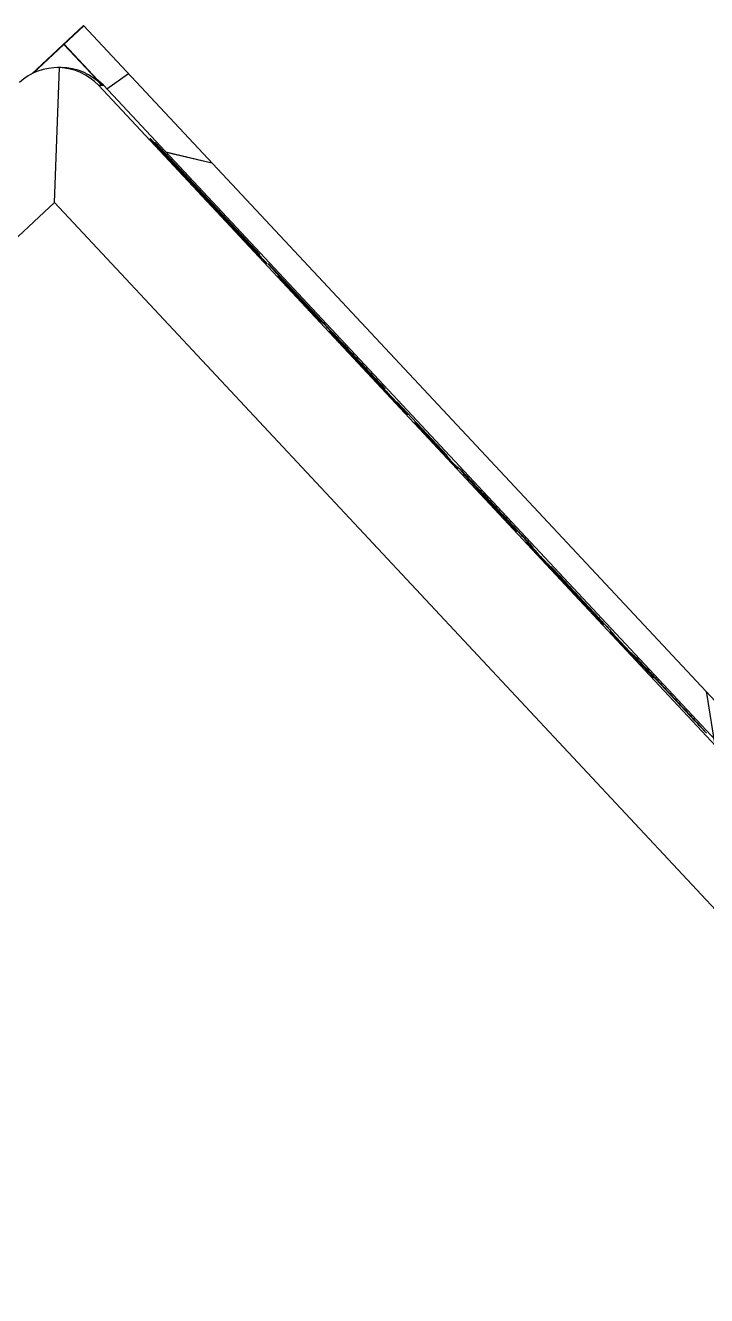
# Model space of a CAD drawing. Header units: millimetres. Extents: x -551930 to 36223, y -1733730 to 8014.
# Drawn here: x -551810.616 to -551809.245, y -1733487.899 to -1733485.343 of the extents above; entities that cross this region are included whole.
import ezdxf

# ---------------------------------------------------------------- set-up
doc = ezdxf.new("R2010")
doc.units = ezdxf.units.MM
doc.layers.get('0').update_dxf_attribs({"lineweight": 35})

msp = doc.modelspace()

# ---------------------------------------------------------------- linework, layer by layer
at = {"color": 7, "linetype": 'Continuous', "lineweight": 25}
for p, q in [((-551810.4987, -1733485.3426), (-551810.6035, -1733485.4404)), ((-551810.4981, -1733485.3433), (-551810.6004, -1733485.4388)), ((-551810.4987, -1733485.3426), (-551807.4276, -1733488.6317)), ((-551810.4616, -1733485.4632), (-551810.5384, -1733485.381)), ((-551810.538, -1733485.3805), (-551810.4608, -1733485.4632)), ((-551810.5572, -1733485.699), (-551810.5474, -1733485.4275)), ((-551810.5439, -1733485.4275), (-551810.5512, -1733485.4275)), ((-551810.4521, -1733485.47), (-551810.4086, -1733485.4392)), ((-551810.4584, -1733485.4632), (-551810.4732, -1733485.4499)), ((-551807.5514, -1733488.5879), (-551810.4689, -1733485.4632)), ((-551810.4689, -1733485.4632), (-551810.4616, -1733485.4632)), ((-551810.4608, -1733485.4632), (-551810.4584, -1733485.4632)), ((-551810.4584, -1733485.4632), (-551807.5408, -1733488.5879)), ((-551810.3657, -1733485.57), (-551810.3578, -1733485.5784)), ((-551810.3657, -1733485.57), (-551810.3657, -1733485.57)), ((-551810.261, -1733485.682), (-551810.3657, -1733485.57)), ((-551810.3657, -1733485.57), (-551810.3657, -1733485.57)), ((-551810.3648, -1733485.57), (-551810.2602, -1733485.682)), ((-551810.3648, -1733485.57), (-551810.3648, -1733485.57)), ((-551810.357, -1733485.5784), (-551810.3648, -1733485.57)), ((-551810.3648, -1733485.57), (-551810.3648, -1733485.57)), ((-551810.3551, -1733485.5786), (-551810.3549, -1733485.5786)), ((-551810.3488, -1733485.5853), (-551810.3551, -1733485.5786)), ((-551810.3549, -1733485.5786), (-551810.355, -1733485.5787)), ((-551810.3549, -1733485.5786), (-551810.1444, -1733485.804)), ((-551810.3331, -1733485.5973), (-551810.2406, -1733485.619)), ((-551810.3329, -1733485.5975), (-551810.2404, -1733485.6193)), ((-551810.3343, -1733485.6036), (-551810.3343, -1733485.6036)), ((-551810.3326, -1733485.6052), (-551810.3321, -1733485.6052)), ((-551810.3321, -1733485.6052), (-551810.3325, -1733485.6056)), ((-551810.3118, -1733485.6257), (-551810.3117, -1733485.6257)), ((-551810.1893, -1733485.7568), (-551810.3118, -1733485.6257)), ((-551810.3117, -1733485.6257), (-551810.3041, -1733485.6339)), ((-551810.3117, -1733485.6257), (-551810.3117, -1733485.6257)), ((-551810.278, -1733485.6609), (-551810.2951, -1733485.6427)), ((-551810.2878, -1733485.6513), (-551810.2878, -1733485.6513)), ((-551810.2807, -1733485.6589), (-551810.2807, -1733485.6589)), ((-551810.2787, -1733485.6609), (-551810.278, -1733485.6609)), ((-551810.278, -1733485.6609), (-551810.2785, -1733485.6613)), ((-551810.2764, -1733485.6654), (-551810.2765, -1733485.6655)), ((-551810.2757, -1733485.6654), (-551810.2764, -1733485.6654)), ((-551810.2704, -1733485.672), (-551810.2704, -1733485.672)), ((-551811.8728, -1733486.9274), (-551810.5572, -1733485.699)), ((-551810.5572, -1733485.699), (-551807.7932, -1733488.6592)), ((-551810.2218, -1733485.7212), (-551810.2225, -1733485.7212)), ((-551810.2225, -1733485.7212), (-551810.2225, -1733485.7212)), ((-551810.2044, -1733485.7398), (-551810.2218, -1733485.7212)), ((-551810.1971, -1733485.7484), (-551810.1893, -1733485.7568)), ((-551810.1893, -1733485.7568), (-551810.1893, -1733485.7568)), ((-551810.1447, -1733485.804), (-551810.151, -1733485.7972)), ((-551810.1444, -1733485.804), (-551810.1447, -1733485.804)), ((-551810.1279, -1733485.8226), (-551810.12, -1733485.831)), ((-551810.1279, -1733485.8226), (-551810.1279, -1733485.8226)), ((-551810.0233, -1733485.9347), (-551810.1279, -1733485.8226)), ((-551810.1279, -1733485.8226), (-551810.1279, -1733485.8226)), ((-551810.1271, -1733485.8226), (-551810.127, -1733485.8226)), ((-551810.1192, -1733485.831), (-551810.1271, -1733485.8226)), ((-551810.127, -1733485.8226), (-551810.0224, -1733485.9347)), ((-551810.127, -1733485.8226), (-551810.127, -1733485.8226)), ((-551810.1078, -1733485.8462), (-551810.1078, -1733485.8462)), ((-551810.0204, -1733485.9398), (-551810.1078, -1733485.8462)), ((-551810.1078, -1733485.8462), (-551810.1078, -1733485.8462)), ((-551810.1072, -1733485.8462), (-551810.1072, -1733485.8462)), ((-551810.1072, -1733485.8462), (-551810.0395, -1733485.9187)), ((-551810.0965, -1733485.8562), (-551810.0965, -1733485.8562)), ((-551810.0948, -1733485.8578), (-551810.0943, -1733485.8578)), ((-551810.0943, -1733485.8578), (-551810.0947, -1733485.8582)), ((-551810.0884, -1733485.8669), (-551810.088, -1733485.8669)), ((-551810.088, -1733485.8669), (-551810.0883, -1733485.8671)), ((-551810.0399, -1733485.9187), (-551810.04, -1733485.9188)), ((-551810.0395, -1733485.9187), (-551810.0399, -1733485.9187)), ((-551810.0386, -1733485.9181), (-551810.0387, -1733485.9182)), ((-551810.0379, -1733485.9181), (-551810.0386, -1733485.9181)), ((-551810.0326, -1733485.9246), (-551810.0326, -1733485.9247)), ((-551810.0203, -1733485.9398), (-551810.0204, -1733485.9398)), ((-551809.9453, -1733486.0201), (-551809.9155, -1733486.0521)), ((-551809.9006, -1733486.0675), (-551809.8461, -1733486.1258)), ((-551809.8461, -1733486.1258), (-551809.8771, -1733486.0927)), ((-551809.8684, -1733486.1002), (-551809.8683, -1733486.1002)), ((-551809.7676, -1733486.2082), (-551809.8684, -1733486.1002)), ((-551809.8683, -1733486.1002), (-551809.8684, -1733486.1003)), ((-551809.8683, -1733486.1002), (-551809.7675, -1733486.2082)), ((-551809.8461, -1733486.1258), (-551809.8461, -1733486.1258)), ((-551809.8325, -1733486.141), (-551809.8325, -1733486.141)), ((-551809.7451, -1733486.2346), (-551809.8325, -1733486.141)), ((-551809.8325, -1733486.141), (-551809.8325, -1733486.141)), ((-551809.8319, -1733486.141), (-551809.8319, -1733486.141)), ((-551809.8319, -1733486.141), (-551809.7642, -1733486.2135)), ((-551809.813, -1733486.1617), (-551809.8127, -1733486.1617)), ((-551809.8127, -1733486.1617), (-551809.8129, -1733486.1619)), ((-551809.7675, -1733486.2082), (-551809.7676, -1733486.2082)), ((-551809.7646, -1733486.2135), (-551809.7647, -1733486.2136)), ((-551809.7642, -1733486.2135), (-551809.7646, -1733486.2135)), ((-551809.745, -1733486.2346), (-551809.7451, -1733486.2346)), ((-551809.7344, -1733486.2455), (-551809.7344, -1733486.2455)), ((-551809.7133, -1733486.268), (-551809.7344, -1733486.2455)), ((-551809.7344, -1733486.2455), (-551809.7344, -1733486.2455)), ((-551809.7137, -1733486.268), (-551809.7133, -1733486.268)), ((-551809.6704, -1733486.3137), (-551809.6647, -1733486.3199)), ((-551809.6649, -1733486.3199), (-551809.6653, -1733486.3199)), ((-551809.6267, -1733486.3609), (-551809.6649, -1733486.3199)), ((-551809.6649, -1733486.3199), (-551809.6266, -1733486.3609)), ((-551809.6647, -1733486.3199), (-551809.6649, -1733486.3199)), ((-551809.6649, -1733486.3199), (-551809.6649, -1733486.3199)), ((-551809.6321, -1733486.3555), (-551809.6269, -1733486.3611)), ((-551809.6266, -1733486.3609), (-551809.6267, -1733486.3609)), ((-551809.5586, -1733486.4316), (-551809.4721, -1733486.524)), ((-551809.5555, -1733486.4348), (-551809.5586, -1733486.4316)), ((-551809.5561, -1733486.435), (-551809.556, -1733486.435)), ((-551809.4327, -1733486.5672), (-551809.5561, -1733486.435)), ((-551809.556, -1733486.435), (-551809.5499, -1733486.4416)), ((-551809.556, -1733486.435), (-551809.556, -1733486.4351)), ((-551809.5222, -1733486.4731), (-551809.522, -1733486.4731)), ((-551809.522, -1733486.4731), (-551809.5219, -1733486.4731)), ((-551809.5174, -1733486.4762), (-551809.517, -1733486.4762)), ((-551809.517, -1733486.4762), (-551809.5173, -1733486.4765)), ((-551809.4738, -1733486.5248), (-551809.474, -1733486.5248)), ((-551809.4721, -1733486.524), (-551809.4726, -1733486.5244)), ((-551809.4721, -1733486.524), (-551809.4664, -1733486.5301)), ((-551809.4671, -1733486.5301), (-551809.4672, -1733486.5302)), ((-551809.4664, -1733486.5301), (-551809.4671, -1733486.5301)), ((-551809.4574, -1733486.5426), (-551809.4523, -1733486.5481)), ((-551809.4391, -1733486.5623), (-551809.4391, -1733486.5623)), ((-551809.3517, -1733486.6559), (-551809.4391, -1733486.5623)), ((-551809.4391, -1733486.5623), (-551809.4391, -1733486.5623)), ((-551809.4383, -1733486.5623), (-551809.4383, -1733486.5623)), ((-551809.4383, -1733486.5623), (-551809.3705, -1733486.6348)), ((-551809.438, -1733486.5615), (-551809.4326, -1733486.5672)), ((-551809.4326, -1733486.5672), (-551809.4327, -1733486.5672)), ((-551809.4197, -1733486.583), (-551809.4191, -1733486.583)), ((-551809.4191, -1733486.583), (-551809.4195, -1733486.5833)), ((-551809.3969, -1733486.6055), (-551809.3969, -1733486.6055)), ((-551809.2589, -1733486.7532), (-551809.3969, -1733486.6055)), ((-551809.3857, -1733486.6168), (-551809.392, -1733486.61)), ((-551809.3713, -1733486.6348), (-551809.3714, -1733486.6349)), ((-551809.3705, -1733486.6348), (-551809.3713, -1733486.6348)), ((-551809.3517, -1733486.6559), (-551809.3517, -1733486.6559)), ((-551809.3454, -1733486.6604), (-551809.3455, -1733486.6605)), ((-551809.3454, -1733486.6604), (-551809.2949, -1733486.7145)), ((-551809.2455, -1733486.7674), (-551809.2589, -1733486.7532)), ((-551809.2518, -1733486.7606), (-551809.2519, -1733486.7607)), ((-551809.2518, -1733486.7606), (-551809.2455, -1733486.7674))]:
    msp.add_line(p, q, dxfattribs=at)
at = {"color": 8, "linetype": 'Continuous', "lineweight": 25}
for p, q in [((-551810.3578, -1733485.5784), (-551810.3578, -1733485.5784)), ((-551810.3326, -1733485.6052), (-551810.3327, -1733485.6053)), ((-551810.3041, -1733485.6339), (-551810.3041, -1733485.6339)), ((-551810.2787, -1733485.6609), (-551810.2788, -1733485.661)), ((-551810.1971, -1733485.7484), (-551810.1971, -1733485.7484)), ((-551810.12, -1733485.831), (-551810.12, -1733485.831)), ((-551810.0948, -1733485.8578), (-551810.0949, -1733485.8579)), ((-551810.0919, -1733485.8632), (-551810.0919, -1733485.8632)), ((-551810.0884, -1733485.8669), (-551810.0884, -1733485.8669)), ((-551809.8166, -1733486.158), (-551809.8166, -1733486.158)), ((-551809.813, -1733486.1617), (-551809.8131, -1733486.1618)), ((-551809.5499, -1733486.4416), (-551809.5499, -1733486.4416)), ((-551809.5174, -1733486.4762), (-551809.5175, -1733486.4763)), ((-551809.438, -1733486.5615), (-551809.438, -1733486.5615)), ((-551809.4232, -1733486.5793), (-551809.4232, -1733486.5793)), ((-551809.4197, -1733486.583), (-551809.4198, -1733486.583)), ((-551809.2949, -1733486.7145), (-551809.295, -1733486.7146))]:
    msp.add_line(p, q, dxfattribs=at)
at = {"color": 7, "linetype": 'Continuous', "lineweight": 25, "flags": 128}
msp.add_lwpolyline([(-551809.2464, -1733486.6838), (-551809.245, -1733486.6909), (-551809.2303, -1733486.7837)], dxfattribs=at)
at = {"color": 7, "linetype": 'Continuous', "lineweight": 25}
msp.add_arc((-551810.5439, -1733485.54), 0.1125, 43.0369, 90, dxfattribs=at)
for major_axis, ratio, start_param, end_param in [((0.0448, 0.1032), 0.99746, 0.374641, 1.160039), ((0.1049, 0.0414), 0.997469, 0.374702, 1.160101)]:
    msp.add_ellipse((-551810.5514, -1733485.54), major_axis=major_axis, ratio=ratio, start_param=start_param, end_param=end_param, dxfattribs=at)
for points, knots in [([(-551810.3578, -1733485.5784), (-551810.3545, -1733485.5819), (-551810.3487, -1733485.5882), (-551810.3415, -1733485.5958), (-551810.3369, -1733485.6007), (-551810.3351, -1733485.6026), (-551810.3343, -1733485.6036)], [0, 0, 0, 0, 0.354809, 0.623284, 0.811153, 1, 1, 1, 1]), ([(-551810.3321, -1733485.6052), (-551810.3321, -1733485.6051), (-551810.3322, -1733485.605), (-551810.333, -1733485.6041), (-551810.3354, -1733485.6016), (-551810.3385, -1733485.5982), (-551810.3431, -1733485.5932), (-551810.3496, -1733485.5863), (-551810.3544, -1733485.5812), (-551810.357, -1733485.5784)], [0, 0, 0, 0, 0.305841, 0.442423, 0.517049, 0.598335, 0.71087, 0.842499, 1, 1, 1, 1]), ([(-551810.3295, -1733485.6058), (-551810.3347, -1733485.6003), (-551810.3444, -1733485.59), (-551810.3474, -1733485.5868), (-551810.3488, -1733485.5853)], [0, 0, 0, 0, 0.527336, 1, 1, 1, 1]), ([(-551810.3343, -1733485.6036), (-551810.334, -1733485.6039), (-551810.3332, -1733485.6046), (-551810.3328, -1733485.6051), (-551810.3327, -1733485.6051), (-551810.3326, -1733485.6052)], [0, 0, 0, 0, 0.148718, 0.398624, 1, 1, 1, 1]), ([(-551810.2951, -1733485.6427), (-551810.3028, -1733485.6344), (-551810.3153, -1733485.621), (-551810.3256, -1733485.61), (-551810.3295, -1733485.6058)], [0, 0, 0, 0, 0.622648, 1, 1, 1, 1]), ([(-551810.3041, -1733485.6339), (-551810.3006, -1733485.6376), (-551810.295, -1733485.6437), (-551810.2898, -1733485.6491), (-551810.2878, -1733485.6513)], [0, 0, 0, 0, 0.604383, 1, 1, 1, 1]), ([(-551810.2878, -1733485.6513), (-551810.2862, -1733485.653), (-551810.2831, -1733485.6563), (-551810.2815, -1733485.6581), (-551810.2807, -1733485.6589)], [0, 0, 0, 0, 0.534212, 1, 1, 1, 1]), ([(-551810.2807, -1733485.6589), (-551810.2804, -1733485.6593), (-551810.2795, -1733485.6602), (-551810.2789, -1733485.6608), (-551810.2788, -1733485.6609), (-551810.2787, -1733485.6609)], [0, 0, 0, 0, 0.160624, 0.412837, 1, 1, 1, 1]), ([(-551810.2764, -1733485.6654), (-551810.2764, -1733485.6655), (-551810.2763, -1733485.6655), (-551810.2755, -1733485.6664), (-551810.2731, -1733485.6691), (-551810.2713, -1733485.671), (-551810.2704, -1733485.672)], [0, 0, 0, 0, 0.51001, 0.74916, 0.870945, 1, 1, 1, 1]), ([(-551810.2346, -1733485.7095), (-551810.2409, -1733485.7028), (-551810.2543, -1733485.6884), (-551810.2683, -1733485.6734), (-551810.2757, -1733485.6654)], [0, 0, 0, 0, 0.466226, 1, 1, 1, 1]), ([(-551810.2704, -1733485.672), (-551810.2682, -1733485.6743), (-551810.2639, -1733485.6789), (-551810.2593, -1733485.6838), (-551810.257, -1733485.6863)], [0, 0, 0, 0, 0.495092, 1, 1, 1, 1]), ([(-551810.2277, -1733485.7177), (-551810.233, -1733485.7121), (-551810.244, -1733485.7003), (-551810.2551, -1733485.6884), (-551810.261, -1733485.682)], [0, 0, 0, 0, 0.470765, 1, 1, 1, 1]), ([(-551810.2602, -1733485.682), (-551810.246, -1733485.6972), (-551810.2229, -1733485.722), (-551810.2011, -1733485.7453), (-551810.1927, -1733485.7544)], [0, 0, 0, 0, 0.610902, 1, 1, 1, 1]), ([(-551810.257, -1733485.6863), (-551810.2519, -1733485.6917), (-551810.2423, -1733485.702), (-551810.2262, -1733485.7193), (-551810.2179, -1733485.7281), (-551810.2129, -1733485.7335)], [0, 0, 0, 0, 0.303059, 0.578562, 1, 1, 1, 1]), ([(-551810.2058, -1733485.7404), (-551810.2101, -1733485.7358), (-551810.2174, -1733485.7279), (-551810.2296, -1733485.7149), (-551810.2346, -1733485.7095)], [0, 0, 0, 0, 0.587435, 1, 1, 1, 1]), ([(-551810.1296, -1733485.8224), (-551810.1304, -1733485.8215), (-551810.132, -1733485.8199), (-551810.1449, -1733485.8063), (-551810.1645, -1733485.7853), (-551810.1926, -1733485.7553), (-551810.2154, -1733485.7309), (-551810.2277, -1733485.7177)], [0, 0, 0, 0, 0.211909, 0.406161, 0.577167, 0.77156, 1, 1, 1, 1]), ([(-551810.2225, -1733485.7212), (-551810.2224, -1733485.7213), (-551810.2223, -1733485.7214), (-551810.2215, -1733485.7223), (-551810.219, -1733485.725), (-551810.2158, -1733485.7284), (-551810.2112, -1733485.7334), (-551810.2047, -1733485.7404), (-551810.1998, -1733485.7456), (-551810.1971, -1733485.7484)], [0, 0, 0, 0, 0.3042583, 0.4403287, 0.5151577, 0.5965158, 0.7086738, 0.8407065, 1, 1, 1, 1]), ([(-551810.2129, -1733485.7335), (-551810.2093, -1733485.7373), (-551810.2015, -1733485.7456), (-551810.1936, -1733485.754), (-551810.1926, -1733485.755), (-551810.1919, -1733485.7556)], [0, 0, 0, 0, 0.23006, 0.494033, 1, 1, 1, 1]), ([(-551810.1919, -1733485.7556), (-551810.1923, -1733485.7552), (-551810.1928, -1733485.7545), (-551810.2022, -1733485.7444), (-551810.2058, -1733485.7404)], [0, 0, 0, 0, 0.609266, 1, 1, 1, 1]), ([(-551810.1814, -1733485.7644), (-551810.1829, -1733485.7628), (-551810.1862, -1733485.7592), (-551810.194, -1733485.751), (-551810.2002, -1733485.7443), (-551810.2044, -1733485.7398)], [0, 0, 0, 0, 0.200138, 0.460496, 1, 1, 1, 1]), ([(-551810.1927, -1733485.7544), (-551810.1821, -1733485.7658), (-551810.161, -1733485.7884), (-551810.1352, -1733485.8162), (-551810.1317, -1733485.82), (-551810.1296, -1733485.8224)], [0, 0, 0, 0, 0.278128, 0.551635, 1, 1, 1, 1]), ([(-551810.151, -1733485.7972), (-551810.1529, -1733485.7951), (-551810.1561, -1733485.7917), (-551810.1649, -1733485.7822), (-551810.1753, -1733485.771), (-551810.1814, -1733485.7644)], [0, 0, 0, 0, 0.375517, 0.634237, 1, 1, 1, 1]), ([(-551810.12, -1733485.831), (-551810.1167, -1733485.8346), (-551810.1109, -1733485.8408), (-551810.1037, -1733485.8485), (-551810.0991, -1733485.8534), (-551810.0973, -1733485.8553), (-551810.0965, -1733485.8562)], [0, 0, 0, 0, 0.354809, 0.623284, 0.811153, 1, 1, 1, 1]), ([(-551810.0943, -1733485.8578), (-551810.0943, -1733485.8577), (-551810.0944, -1733485.8576), (-551810.0952, -1733485.8568), (-551810.0976, -1733485.8542), (-551810.1008, -1733485.8508), (-551810.1053, -1733485.8459), (-551810.1118, -1733485.8389), (-551810.1166, -1733485.8338), (-551810.1192, -1733485.831)], [0, 0, 0, 0, 0.305841, 0.442423, 0.517049, 0.598335, 0.71087, 0.842499, 1, 1, 1, 1]), ([(-551810.1078, -1733485.8462), (-551810.1042, -1733485.85), (-551810.0982, -1733485.8564), (-551810.0937, -1733485.8612), (-551810.0919, -1733485.8632)], [0, 0, 0, 0, 0.600264, 1, 1, 1, 1]), ([(-551810.088, -1733485.8669), (-551810.0881, -1733485.8668), (-551810.0881, -1733485.8667), (-551810.0906, -1733485.864), (-551810.093, -1733485.8614), (-551810.0966, -1733485.8576), (-551810.1015, -1733485.8523), (-551810.1052, -1733485.8483), (-551810.1072, -1733485.8462)], [0, 0, 0, 0, 0.4267211, 0.5316209, 0.611971, 0.7161261, 0.8436247, 1, 1, 1, 1]), ([(-551810.0965, -1733485.8562), (-551810.0962, -1733485.8565), (-551810.0954, -1733485.8573), (-551810.095, -1733485.8577), (-551810.0949, -1733485.8578), (-551810.0948, -1733485.8578)], [0, 0, 0, 0, 0.148718, 0.398624, 1, 1, 1, 1]), ([(-551810.0919, -1733485.8632), (-551810.0915, -1733485.8636), (-551810.0905, -1733485.8647), (-551810.0896, -1733485.8655), (-551810.0885, -1733485.8667), (-551810.0884, -1733485.8668), (-551810.0884, -1733485.8669)], [0, 0, 0, 0, 0.102997, 0.240765, 0.417772, 1, 1, 1, 1]), ([(-551810.0635, -1733485.8929), (-551810.0674, -1733485.8887), (-551810.0753, -1733485.8802), (-551810.0839, -1733485.871), (-551810.0892, -1733485.8653), (-551810.0897, -1733485.8647), (-551810.09, -1733485.8644)], [0, 0, 0, 0, 0.279632, 0.561083, 0.777939, 1, 1, 1, 1]), ([(-551810.09, -1733485.8644), (-551810.0895, -1733485.8649), (-551810.0886, -1733485.8659), (-551810.0813, -1733485.8736), (-551810.0726, -1733485.883), (-551810.0664, -1733485.8895), (-551810.0633, -1733485.8929)], [0, 0, 0, 0, 0.279471, 0.5617, 0.778553, 1, 1, 1, 1]), ([(-551810.0366, -1733485.9216), (-551810.0371, -1733485.9211), (-551810.038, -1733485.9201), (-551810.0454, -1733485.9122), (-551810.0542, -1733485.9028), (-551810.0604, -1733485.8962), (-551810.0635, -1733485.8929)], [0, 0, 0, 0, 0.278933, 0.560824, 0.778176, 1, 1, 1, 1]), ([(-551810.0633, -1733485.8929), (-551810.0593, -1733485.8971), (-551810.0513, -1733485.9057), (-551810.0427, -1733485.915), (-551810.0374, -1733485.9207), (-551810.0369, -1733485.9213), (-551810.0366, -1733485.9216)], [0, 0, 0, 0, 0.281335, 0.562709, 0.779128, 1, 1, 1, 1]), ([(-551810.0399, -1733485.9187), (-551810.0399, -1733485.9188), (-551810.0398, -1733485.9189), (-551810.0373, -1733485.9216), (-551810.0348, -1733485.9243), (-551810.0312, -1733485.9282), (-551810.0262, -1733485.9335), (-551810.0224, -1733485.9376), (-551810.0203, -1733485.9398)], [0, 0, 0, 0, 0.423641, 0.52808, 0.608585, 0.713504, 0.842176, 1, 1, 1, 1]), ([(-551810.0386, -1733485.9181), (-551810.0386, -1733485.9181), (-551810.0386, -1733485.9182), (-551810.0377, -1733485.9191), (-551810.0353, -1733485.9217), (-551810.0335, -1733485.9237), (-551810.0326, -1733485.9246)], [0, 0, 0, 0, 0.51001, 0.74916, 0.870945, 1, 1, 1, 1]), ([(-551809.9968, -1733485.9621), (-551810.0031, -1733485.9554), (-551810.0165, -1733485.941), (-551810.0305, -1733485.9261), (-551810.0379, -1733485.9181)], [0, 0, 0, 0, 0.466226, 1, 1, 1, 1]), ([(-551810.0326, -1733485.9246), (-551810.0304, -1733485.9269), (-551810.0262, -1733485.9315), (-551810.0215, -1733485.9365), (-551810.0192, -1733485.939)], [0, 0, 0, 0, 0.495092, 1, 1, 1, 1]), ([(-551809.99, -1733485.9703), (-551809.9952, -1733485.9648), (-551810.0062, -1733485.9529), (-551810.0174, -1733485.941), (-551810.0233, -1733485.9347)], [0, 0, 0, 0, 0.470765, 1, 1, 1, 1]), ([(-551810.0224, -1733485.9347), (-551810.0082, -1733485.9498), (-551809.9851, -1733485.9746), (-551809.9633, -1733485.9979), (-551809.9549, -1733486.007)], [0, 0, 0, 0, 0.610902, 1, 1, 1, 1]), ([(-551810.0192, -1733485.939), (-551810.0142, -1733485.9444), (-551810.0045, -1733485.9547), (-551809.9884, -1733485.9719), (-551809.9801, -1733485.9808), (-551809.9751, -1733485.9861)], [0, 0, 0, 0, 0.303059, 0.578562, 1, 1, 1, 1]), ([(-551810.0035, -1733485.958), (-551810.0031, -1733485.9584), (-551810.0023, -1733485.9593), (-551809.9962, -1733485.9658), (-551809.9867, -1733485.9759), (-551809.9795, -1733485.9837), (-551809.9753, -1733485.9882)], [0, 0, 0, 0, 0.210251, 0.438964, 0.678337, 1, 1, 1, 1]), ([(-551809.9303, -1733486.0365), (-551809.9406, -1733486.0256), (-551809.9593, -1733486.0055), (-551809.9809, -1733485.9823), (-551809.9936, -1733485.9688), (-551809.9992, -1733485.9627), (-551810.0028, -1733485.9588), (-551810.0033, -1733485.9583), (-551810.0035, -1733485.958)], [0, 0, 0, 0, 0.353999, 0.649627, 0.759941, 0.850952, 0.928717, 1, 1, 1, 1]), ([(-551810.0029, -1733485.958), (-551810.0017, -1733485.9593), (-551809.9991, -1733485.9621), (-551809.9806, -1733485.9818), (-551809.958, -1733486.0059), (-551809.942, -1733486.0231), (-551809.9337, -1733486.032)], [0, 0, 0, 0, 0.25283, 0.525018, 0.751655, 1, 1, 1, 1]), ([(-551809.9593, -1733486.005), (-551809.9669, -1733485.9968), (-551809.9808, -1733485.9819), (-551809.9949, -1733485.9668), (-551810.0019, -1733485.9592), (-551810.0026, -1733485.9584), (-551810.0029, -1733485.958)], [0, 0, 0, 0, 0.329571, 0.599339, 0.796677, 1, 1, 1, 1]), ([(-551809.9976, -1733485.9642), (-551809.9969, -1733485.9648), (-551809.9956, -1733485.9663), (-551809.9866, -1733485.9758), (-551809.9742, -1733485.9891), (-551809.9646, -1733485.9994), (-551809.9593, -1733486.005)], [0, 0, 0, 0, 0.22406, 0.477874, 0.715637, 1, 1, 1, 1]), ([(-551809.9753, -1733485.9882), (-551809.979, -1733485.9841), (-551809.986, -1733485.9767), (-551809.9932, -1733485.9689), (-551809.997, -1733485.9648), (-551809.9974, -1733485.9644), (-551809.9976, -1733485.9642)], [0, 0, 0, 0, 0.3179913, 0.5910074, 0.7925113, 1, 1, 1, 1]), ([(-551809.968, -1733485.9931), (-551809.9723, -1733485.9885), (-551809.9796, -1733485.9806), (-551809.9918, -1733485.9675), (-551809.9968, -1733485.9621)], [0, 0, 0, 0, 0.587435, 1, 1, 1, 1]), ([(-551809.8918, -1733486.075), (-551809.8926, -1733486.0742), (-551809.8942, -1733486.0725), (-551809.9071, -1733486.0589), (-551809.9267, -1733486.038), (-551809.9548, -1733486.0079), (-551809.9776, -1733485.9835), (-551809.99, -1733485.9703)], [0, 0, 0, 0, 0.211909, 0.406161, 0.577167, 0.77156, 1, 1, 1, 1]), ([(-551809.9751, -1733485.9861), (-551809.9715, -1733485.99), (-551809.9637, -1733485.9982), (-551809.9558, -1733486.0066), (-551809.9548, -1733486.0076), (-551809.9541, -1733486.0082)], [0, 0, 0, 0, 0.23006, 0.494033, 1, 1, 1, 1]), ([(-551809.9744, -1733485.9892), (-551809.9743, -1733485.9894), (-551809.974, -1733485.9897), (-551809.9713, -1733485.9926), (-551809.9672, -1733485.997), (-551809.9596, -1733486.0051), (-551809.9452, -1733486.0205), (-551809.9332, -1733486.0334), (-551809.9261, -1733486.041)], [0, 0, 0, 0, 0.082507, 0.169545, 0.268715, 0.386043, 0.638646, 1, 1, 1, 1]), ([(-551809.9646, -1733485.9996), (-551809.9662, -1733485.9979), (-551809.9693, -1733485.9946), (-551809.9725, -1733485.9912), (-551809.9741, -1733485.9895), (-551809.9743, -1733485.9893), (-551809.9744, -1733485.9892)], [0, 0, 0, 0, 0.3118371, 0.5847443, 0.7890528, 1, 1, 1, 1]), ([(-551809.9541, -1733486.0082), (-551809.9545, -1733486.0078), (-551809.955, -1733486.0071), (-551809.9644, -1733485.997), (-551809.968, -1733485.9931)], [0, 0, 0, 0, 0.609266, 1, 1, 1, 1]), ([(-551809.9655, -1733485.9984), (-551809.9654, -1733485.9985), (-551809.9652, -1733485.9988), (-551809.963, -1733486.0011), (-551809.9592, -1733486.0052), (-551809.953, -1733486.0119), (-551809.9481, -1733486.0171), (-551809.9453, -1733486.0201)], [0, 0, 0, 0, 0.155654, 0.306588, 0.470114, 0.701011, 1, 1, 1, 1]), ([(-551809.9471, -1733486.0181), (-551809.9499, -1733486.0151), (-551809.9553, -1733486.0093), (-551809.9613, -1733486.0029), (-551809.9649, -1733485.999), (-551809.9653, -1733485.9986), (-551809.9655, -1733485.9984)], [0, 0, 0, 0, 0.2907808, 0.5745326, 0.7875189, 1, 1, 1, 1]), ([(-551809.9413, -1733486.0246), (-551809.9466, -1733486.0189), (-551809.9534, -1733486.0116), (-551809.9612, -1733486.0033), (-551809.9636, -1733486.0007), (-551809.9646, -1733485.9996)], [0, 0, 0, 0, 0.677418, 0.860576, 1, 1, 1, 1]), ([(-551809.9549, -1733486.007), (-551809.9443, -1733486.0184), (-551809.9232, -1733486.041), (-551809.8974, -1733486.0688), (-551809.8939, -1733486.0726), (-551809.8918, -1733486.075)], [0, 0, 0, 0, 0.2781282, 0.5516347, 1, 1, 1, 1]), ([(-551809.9304, -1733486.0355), (-551809.9323, -1733486.0336), (-551809.9359, -1733486.0297), (-551809.9409, -1733486.0243), (-551809.9454, -1733486.0195), (-551809.9508, -1733486.0137), (-551809.9538, -1733486.0106), (-551809.9541, -1733486.0103), (-551809.9544, -1733486.0101)], [0, 0, 0, 0, 0.085404, 0.171055, 0.264668, 0.373889, 0.624983, 1, 1, 1, 1]), ([(-551809.9544, -1733486.0101), (-551809.9542, -1733486.0102), (-551809.954, -1733486.0105), (-551809.9517, -1733486.0131), (-551809.9466, -1733486.0186), (-551809.9399, -1733486.0258), (-551809.9342, -1733486.0318), (-551809.9316, -1733486.0347)], [0, 0, 0, 0, 0.305103, 0.5343, 0.700888, 0.857374, 1, 1, 1, 1]), ([(-551809.9264, -1733486.0402), (-551809.9273, -1733486.0393), (-551809.9296, -1733486.0368), (-551809.9365, -1733486.0294), (-551809.9426, -1733486.0229), (-551809.9471, -1733486.0181)], [0, 0, 0, 0, 0.122215, 0.340922, 1, 1, 1, 1]), ([(-551809.8772, -1733486.0933), (-551809.8785, -1733486.0919), (-551809.8813, -1733486.0889), (-551809.8871, -1733486.0827), (-551809.907, -1733486.0613), (-551809.9253, -1733486.0417), (-551809.9413, -1733486.0246)], [0, 0, 0, 0, 0.0805941, 0.1710296, 0.2818756, 1, 1, 1, 1]), ([(-551809.9337, -1733486.032), (-551809.9275, -1733486.0386), (-551809.9161, -1733486.0508), (-551809.9055, -1733486.0622), (-551809.9006, -1733486.0675)], [0, 0, 0, 0, 0.543094, 1, 1, 1, 1]), ([(-551809.9316, -1733486.0347), (-551809.9291, -1733486.0373), (-551809.9241, -1733486.0426), (-551809.9175, -1733486.0498), (-551809.9111, -1733486.0565), (-551809.9078, -1733486.06), (-551809.9075, -1733486.0603), (-551809.9073, -1733486.0605)], [0, 0, 0, 0, 0.1258886, 0.2529023, 0.399096, 0.6441409, 1, 1, 1, 1]), ([(-551809.915, -1733486.0521), (-551809.916, -1733486.051), (-551809.918, -1733486.0488), (-551809.9233, -1733486.0432), (-551809.9277, -1733486.0384), (-551809.9304, -1733486.0355)], [0, 0, 0, 0, 0.284814, 0.553767, 1, 1, 1, 1]), ([(-551809.8792, -1733486.0912), (-551809.8882, -1733486.0817), (-551809.9049, -1733486.0638), (-551809.9223, -1733486.0452), (-551809.9303, -1733486.0365)], [0, 0, 0, 0, 0.534789, 1, 1, 1, 1]), ([(-551809.8614, -1733486.1097), (-551809.8627, -1733486.1083), (-551809.8654, -1733486.1055), (-551809.8856, -1733486.0839), (-551809.9064, -1733486.0616), (-551809.9202, -1733486.0469), (-551809.9264, -1733486.0402)], [0, 0, 0, 0, 0.280934, 0.563966, 0.801992, 1, 1, 1, 1]), ([(-551809.9261, -1733486.041), (-551809.9189, -1733486.0487), (-551809.906, -1733486.0625), (-551809.8912, -1733486.0784), (-551809.8824, -1733486.0878), (-551809.8779, -1733486.0926), (-551809.875, -1733486.0956), (-551809.8747, -1733486.096), (-551809.8745, -1733486.0961)], [0, 0, 0, 0, 0.3456794, 0.6179471, 0.7292854, 0.8248724, 0.9119782, 1, 1, 1, 1]), ([(-551809.9155, -1733486.0521), (-551809.9041, -1733486.0642), (-551809.887, -1733486.0825), (-551809.8711, -1733486.0996), (-551809.8657, -1733486.1054)], [0, 0, 0, 0, 0.66095, 1, 1, 1, 1]), ([(-551809.9073, -1733486.0605), (-551809.9075, -1733486.0602), (-551809.9078, -1733486.0599), (-551809.9114, -1733486.0559), (-551809.9139, -1733486.0533), (-551809.915, -1733486.0521)], [0, 0, 0, 0, 0.658123, 0.84609, 1, 1, 1, 1]), ([(-551809.8464, -1733486.1263), (-551809.8469, -1733486.1257), (-551809.8481, -1733486.1245), (-551809.8588, -1733486.113), (-551809.8714, -1733486.0995), (-551809.8792, -1733486.0912)], [0, 0, 0, 0, 0.272733, 0.550867, 1, 1, 1, 1]), ([(-551809.8745, -1733486.0961), (-551809.8747, -1733486.096), (-551809.8749, -1733486.0958), (-551809.8765, -1733486.094), (-551809.8772, -1733486.0933)], [0, 0, 0, 0, 0.573414, 1, 1, 1, 1]), ([(-551809.8771, -1733486.0927), (-551809.8744, -1733486.0956), (-551809.8699, -1733486.1004), (-551809.8667, -1733486.1038), (-551809.8655, -1733486.1052)], [0, 0, 0, 0, 0.614874, 1, 1, 1, 1]), ([(-551809.8657, -1733486.1054), (-551809.8624, -1733486.1089), (-551809.8561, -1733486.1158), (-551809.85, -1733486.1223), (-551809.8468, -1733486.1257), (-551809.8465, -1733486.1261), (-551809.8464, -1733486.1263)], [0, 0, 0, 0, 0.286284, 0.553311, 0.767819, 1, 1, 1, 1]), ([(-551809.8655, -1733486.1052), (-551809.8642, -1733486.1066), (-551809.8618, -1733486.1092), (-551809.8615, -1733486.1095), (-551809.8614, -1733486.1097)], [0, 0, 0, 0, 0.56103, 1, 1, 1, 1]), ([(-551809.8325, -1733486.141), (-551809.8289, -1733486.1449), (-551809.8229, -1733486.1513), (-551809.8184, -1733486.1561), (-551809.8166, -1733486.158)], [0, 0, 0, 0, 0.600264, 1, 1, 1, 1]), ([(-551809.8127, -1733486.1617), (-551809.8127, -1733486.1616), (-551809.8128, -1733486.1615), (-551809.8153, -1733486.1589), (-551809.8177, -1733486.1563), (-551809.8213, -1733486.1524), (-551809.8262, -1733486.1472), (-551809.8299, -1733486.1432), (-551809.8319, -1733486.141)], [0, 0, 0, 0, 0.426721, 0.531621, 0.611971, 0.716126, 0.843625, 1, 1, 1, 1]), ([(-551809.8166, -1733486.158), (-551809.8161, -1733486.1585), (-551809.8152, -1733486.1595), (-551809.8143, -1733486.1604), (-551809.8132, -1733486.1616), (-551809.8131, -1733486.1617), (-551809.813, -1733486.1617)], [0, 0, 0, 0, 0.102997, 0.240765, 0.417772, 1, 1, 1, 1]), ([(-551809.7882, -1733486.1877), (-551809.7921, -1733486.1835), (-551809.8, -1733486.1751), (-551809.8086, -1733486.1658), (-551809.8139, -1733486.1601), (-551809.8144, -1733486.1595), (-551809.8147, -1733486.1592)], [0, 0, 0, 0, 0.279632, 0.561083, 0.777939, 1, 1, 1, 1]), ([(-551809.8147, -1733486.1592), (-551809.8142, -1733486.1597), (-551809.8133, -1733486.1607), (-551809.806, -1733486.1685), (-551809.7973, -1733486.1778), (-551809.7911, -1733486.1844), (-551809.788, -1733486.1877)], [0, 0, 0, 0, 0.279471, 0.5617, 0.778553, 1, 1, 1, 1]), ([(-551809.7613, -1733486.2164), (-551809.7618, -1733486.2159), (-551809.7627, -1733486.2149), (-551809.7701, -1733486.2071), (-551809.7789, -1733486.1977), (-551809.7851, -1733486.1911), (-551809.7882, -1733486.1877)], [0, 0, 0, 0, 0.278933, 0.560824, 0.778176, 1, 1, 1, 1]), ([(-551809.788, -1733486.1877), (-551809.784, -1733486.192), (-551809.776, -1733486.2005), (-551809.7674, -1733486.2099), (-551809.7621, -1733486.2156), (-551809.7616, -1733486.2161), (-551809.7613, -1733486.2164)], [0, 0, 0, 0, 0.281335, 0.562709, 0.779128, 1, 1, 1, 1]), ([(-551809.7646, -1733486.2135), (-551809.7646, -1733486.2136), (-551809.7645, -1733486.2137), (-551809.762, -1733486.2164), (-551809.7595, -1733486.2191), (-551809.7559, -1733486.2231), (-551809.7509, -1733486.2284), (-551809.7471, -1733486.2324), (-551809.745, -1733486.2346)], [0, 0, 0, 0, 0.423641, 0.52808, 0.608585, 0.713504, 0.842176, 1, 1, 1, 1]), ([(-551809.7468, -1733486.2306), (-551809.7461, -1733486.2312), (-551809.7449, -1733486.2325), (-551809.7338, -1733486.2443), (-551809.718, -1733486.2612), (-551809.7058, -1733486.2742), (-551809.6991, -1733486.2814)], [0, 0, 0, 0, 0.247482, 0.492753, 0.720699, 1, 1, 1, 1]), ([(-551809.6743, -1733486.3084), (-551809.6823, -1733486.2999), (-551809.6971, -1733486.284), (-551809.7174, -1733486.2622), (-551809.7332, -1733486.2452), (-551809.7448, -1733486.2327), (-551809.7461, -1733486.2313), (-551809.7468, -1733486.2306)], [0, 0, 0, 0, 0.227558, 0.424681, 0.606659, 0.803176, 1, 1, 1, 1]), ([(-551809.7423, -1733486.2349), (-551809.7418, -1733486.2354), (-551809.7407, -1733486.2365), (-551809.7313, -1733486.2465), (-551809.7166, -1733486.2622), (-551809.6944, -1733486.286), (-551809.6768, -1733486.3047), (-551809.6675, -1733486.3148)], [0, 0, 0, 0, 0.160642, 0.324361, 0.506368, 0.735898, 1, 1, 1, 1]), ([(-551809.6991, -1733486.2814), (-551809.7077, -1733486.2722), (-551809.7217, -1733486.2571), (-551809.7362, -1733486.2415), (-551809.7416, -1733486.2357), (-551809.7421, -1733486.2351), (-551809.7423, -1733486.2349)], [0, 0, 0, 0, 0.397868, 0.650465, 0.819081, 1, 1, 1, 1]), ([(-551809.7344, -1733486.2455), (-551809.7198, -1733486.2611), (-551809.6944, -1733486.2882), (-551809.6776, -1733486.3061), (-551809.6704, -1733486.3137)], [0, 0, 0, 0, 0.572577, 1, 1, 1, 1]), ([(-551809.7121, -1733486.2699), (-551809.7126, -1733486.2693), (-551809.7139, -1733486.2679), (-551809.7137, -1733486.268), (-551809.7137, -1733486.268)], [0, 0, 0, 0, 0.4040334, 1, 1, 1, 1]), ([(-551809.6726, -1733486.3123), (-551809.6779, -1733486.3065), (-551809.6884, -1733486.2953), (-551809.7003, -1733486.2826), (-551809.7084, -1733486.2738), (-551809.7109, -1733486.2712), (-551809.7121, -1733486.2699)], [0, 0, 0, 0, 0.308954, 0.601284, 0.810624, 1, 1, 1, 1]), ([(-551809.703, -1733486.2775), (-551809.7028, -1733486.2777), (-551809.7025, -1733486.2781), (-551809.6988, -1733486.2821), (-551809.6923, -1733486.2891), (-551809.6825, -1733486.2996), (-551809.675, -1733486.3077), (-551809.6714, -1733486.3115)], [0, 0, 0, 0, 0.258303, 0.471987, 0.649162, 0.83342, 1, 1, 1, 1]), ([(-551809.6938, -1733486.2871), (-551809.6965, -1733486.2842), (-551809.7019, -1733486.2785), (-551809.7026, -1733486.2778), (-551809.703, -1733486.2775)], [0, 0, 0, 0, 0.501003, 1, 1, 1, 1]), ([(-551809.6961, -1733486.2842), (-551809.6955, -1733486.2849), (-551809.6941, -1733486.2864), (-551809.685, -1733486.2963), (-551809.6703, -1733486.3121), (-551809.6584, -1733486.3249), (-551809.6516, -1733486.3322)], [0, 0, 0, 0, 0.194666, 0.424769, 0.67154, 1, 1, 1, 1]), ([(-551809.6683, -1733486.3139), (-551809.6724, -1733486.3096), (-551809.6807, -1733486.3007), (-551809.6897, -1733486.291), (-551809.6953, -1733486.2851), (-551809.6958, -1733486.2845), (-551809.6961, -1733486.2842)], [0, 0, 0, 0, 0.272129, 0.551777, 0.771535, 1, 1, 1, 1]), ([(-551809.686, -1733486.2955), (-551809.6878, -1733486.2935), (-551809.6908, -1733486.2904), (-551809.693, -1733486.288), (-551809.6938, -1733486.2871)], [0, 0, 0, 0, 0.6163791, 1, 1, 1, 1]), ([(-551809.6412, -1733486.3437), (-551809.642, -1733486.3429), (-551809.6435, -1733486.3412), (-551809.6584, -1733486.3251), (-551809.6749, -1733486.3073), (-551809.686, -1733486.2955)], [0, 0, 0, 0, 0.232431, 0.490546, 1, 1, 1, 1]), ([(-551809.5947, -1733486.3934), (-551809.596, -1733486.3921), (-551809.5987, -1733486.3893), (-551809.6193, -1733486.3673), (-551809.6457, -1733486.3391), (-551809.6644, -1733486.3191), (-551809.6743, -1733486.3084)], [0, 0, 0, 0, 0.2562326, 0.5210896, 0.7451198, 1, 1, 1, 1]), ([(-551809.6269, -1733486.3611), (-551809.6296, -1733486.3582), (-551809.6348, -1733486.3527), (-551809.6467, -1733486.34), (-551809.6596, -1733486.3261), (-551809.6682, -1733486.317), (-551809.6726, -1733486.3123)], [0, 0, 0, 0, 0.307089, 0.57542, 0.780827, 1, 1, 1, 1]), ([(-551809.6714, -1733486.3115), (-551809.6669, -1733486.3163), (-551809.6578, -1733486.326), (-551809.6477, -1733486.3368), (-551809.642, -1733486.3429), (-551809.6415, -1733486.3434), (-551809.6412, -1733486.3437)], [0, 0, 0, 0, 0.262059, 0.526962, 0.748778, 1, 1, 1, 1]), ([(-551809.6482, -1733486.3355), (-551809.6496, -1733486.3339), (-551809.6524, -1733486.3309), (-551809.6593, -1733486.3236), (-551809.6648, -1733486.3177), (-551809.6683, -1733486.3139)], [0, 0, 0, 0, 0.276663, 0.546063, 1, 1, 1, 1]), ([(-551809.6675, -1733486.3148), (-551809.6598, -1733486.323), (-551809.6456, -1733486.3382), (-551809.6262, -1733486.359), (-551809.6112, -1733486.3752), (-551809.6001, -1733486.387), (-551809.5989, -1733486.3884), (-551809.5982, -1733486.3891)], [0, 0, 0, 0, 0.234084, 0.434657, 0.61677, 0.810064, 1, 1, 1, 1]), ([(-551809.6653, -1733486.3199), (-551809.6653, -1733486.3199), (-551809.6653, -1733486.32), (-551809.6643, -1733486.321), (-551809.6617, -1733486.3238), (-551809.6589, -1733486.3269), (-551809.6562, -1733486.3298), (-551809.6542, -1733486.3318), (-551809.6534, -1733486.3328)], [0, 0, 0, 0, 0.38071, 0.581193, 0.718768, 0.825764, 0.919862, 1, 1, 1, 1]), ([(-551809.6534, -1733486.3328), (-551809.6513, -1733486.335), (-551809.6467, -1733486.3399), (-551809.6389, -1733486.3483), (-551809.6348, -1733486.3526), (-551809.6321, -1733486.3555)], [0, 0, 0, 0, 0.221959, 0.476499, 1, 1, 1, 1]), ([(-551809.6516, -1733486.3322), (-551809.6475, -1733486.3366), (-551809.6398, -1733486.3448), (-551809.6391, -1733486.3454), (-551809.6388, -1733486.3457)], [0, 0, 0, 0, 0.534691, 1, 1, 1, 1]), ([(-551809.6388, -1733486.3457), (-551809.639, -1733486.3454), (-551809.6394, -1733486.345), (-551809.6458, -1733486.3381), (-551809.6482, -1733486.3355)], [0, 0, 0, 0, 0.610293, 1, 1, 1, 1]), ([(-551809.6384, -1733486.3463), (-551809.6304, -1733486.3549), (-551809.6165, -1733486.3698), (-551809.6021, -1733486.3854), (-551809.5956, -1733486.3924), (-551809.595, -1733486.3931), (-551809.5947, -1733486.3934)], [0, 0, 0, 0, 0.351772, 0.614186, 0.801695, 1, 1, 1, 1]), ([(-551809.5982, -1733486.3891), (-551809.5988, -1733486.3885), (-551809.6, -1733486.3873), (-551809.6097, -1733486.377), (-551809.6228, -1733486.363), (-551809.6329, -1733486.3522), (-551809.6384, -1733486.3463)], [0, 0, 0, 0, 0.2528425, 0.5058335, 0.7328718, 1, 1, 1, 1]), ([(-551809.6076, -1733486.3818), (-551809.6071, -1733486.3822), (-551809.6062, -1733486.3832), (-551809.5987, -1733486.3911), (-551809.5731, -1733486.4185), (-551809.545, -1733486.4485), (-551809.522, -1733486.4731)], [0, 0, 0, 0, 0.114648, 0.232978, 0.369646, 1, 1, 1, 1]), ([(-551809.5756, -1733486.4162), (-551809.5804, -1733486.411), (-551809.5899, -1733486.4008), (-551809.6005, -1733486.3895), (-551809.6067, -1733486.3827), (-551809.6073, -1733486.3821), (-551809.6076, -1733486.3818)], [0, 0, 0, 0, 0.284469, 0.561949, 0.776319, 1, 1, 1, 1]), ([(-551809.604, -1733486.3852), (-551809.6033, -1733486.386), (-551809.6019, -1733486.3875), (-551809.5916, -1733486.3984), (-551809.5688, -1733486.4228), (-551809.5463, -1733486.4469), (-551809.5298, -1733486.4645)], [0, 0, 0, 0, 0.1452405, 0.3099212, 0.4958921, 1, 1, 1, 1]), ([(-551809.5784, -1733486.4127), (-551809.5823, -1733486.4086), (-551809.5897, -1733486.4006), (-551809.598, -1733486.3917), (-551809.6032, -1733486.3861), (-551809.6037, -1733486.3855), (-551809.604, -1733486.3852)], [0, 0, 0, 0, 0.303121, 0.591818, 0.7999, 1, 1, 1, 1]), ([(-551809.5556, -1733486.4371), (-551809.556, -1733486.4367), (-551809.5568, -1733486.4358), (-551809.5628, -1733486.4294), (-551809.5704, -1733486.4214), (-551809.5757, -1733486.4157), (-551809.5784, -1733486.4127)], [0, 0, 0, 0, 0.262052, 0.533408, 0.75595, 1, 1, 1, 1]), ([(-551809.5223, -1733486.4731), (-551809.5322, -1733486.4626), (-551809.548, -1733486.4457), (-551809.5681, -1733486.4242), (-551809.5756, -1733486.4162)], [0, 0, 0, 0, 0.626456, 1, 1, 1, 1]), ([(-551809.567, -1733486.4248), (-551809.5669, -1733486.4249), (-551809.5667, -1733486.4251), (-551809.5651, -1733486.4269), (-551809.5633, -1733486.4288), (-551809.5621, -1733486.4301)], [0, 0, 0, 0, 0.210717, 0.469318, 1, 1, 1, 1]), ([(-551809.5624, -1733486.4297), (-551809.5631, -1733486.4289), (-551809.5646, -1733486.4274), (-551809.5665, -1733486.4253), (-551809.5668, -1733486.425), (-551809.567, -1733486.4248)], [0, 0, 0, 0, 0.319611, 0.597585, 1, 1, 1, 1]), ([(-551809.5438, -1733486.4496), (-551809.5477, -1733486.4454), (-551809.5543, -1733486.4384), (-551809.56, -1733486.4322), (-551809.5624, -1733486.4297)], [0, 0, 0, 0, 0.591132, 1, 1, 1, 1]), ([(-551809.5621, -1733486.4301), (-551809.56, -1733486.4324), (-551809.5566, -1733486.436), (-551809.5559, -1733486.4368), (-551809.5556, -1733486.4371)], [0, 0, 0, 0, 0.60664, 1, 1, 1, 1]), ([(-551809.5603, -1733486.4324), (-551809.56, -1733486.4327), (-551809.5594, -1733486.4334), (-551809.5561, -1733486.4369), (-551809.5546, -1733486.4385)], [0, 0, 0, 0, 0.5485313, 1, 1, 1, 1]), ([(-551809.5535, -1733486.4395), (-551809.5557, -1733486.4372), (-551809.5594, -1733486.4333), (-551809.56, -1733486.4326), (-551809.5603, -1733486.4324)], [0, 0, 0, 0, 0.583071, 1, 1, 1, 1]), ([(-551809.5341, -1733486.4578), (-551809.5378, -1733486.4538), (-551809.5452, -1733486.4458), (-551809.5521, -1733486.4385), (-551809.5555, -1733486.4348)], [0, 0, 0, 0, 0.503252, 1, 1, 1, 1]), ([(-551809.5546, -1733486.4385), (-551809.5527, -1733486.4406), (-551809.5491, -1733486.4445), (-551809.5445, -1733486.4493), (-551809.5424, -1733486.4516)], [0, 0, 0, 0, 0.528394, 1, 1, 1, 1]), ([(-551809.522, -1733486.4731), (-551809.5291, -1733486.4656), (-551809.5409, -1733486.453), (-551809.5499, -1733486.4434), (-551809.5535, -1733486.4395)], [0, 0, 0, 0, 0.601866, 1, 1, 1, 1]), ([(-551809.5499, -1733486.4416), (-551809.5462, -1733486.4456), (-551809.5397, -1733486.4525), (-551809.5312, -1733486.4616), (-551809.5253, -1733486.4679), (-551809.5212, -1733486.4723), (-551809.5184, -1733486.4753), (-551809.5177, -1733486.476), (-551809.5175, -1733486.4761), (-551809.5174, -1733486.4762)], [0, 0, 0, 0, 0.176403, 0.307274, 0.403535, 0.488763, 0.579765, 0.741074, 1, 1, 1, 1]), ([(-551809.5219, -1733486.4731), (-551809.522, -1733486.4731), (-551809.5221, -1733486.4729), (-551809.5231, -1733486.4718), (-551809.528, -1733486.4665), (-551809.5352, -1733486.4588), (-551809.5409, -1733486.4527), (-551809.5438, -1733486.4496)], [0, 0, 0, 0, 0.327768, 0.475215, 0.641973, 0.817928, 1, 1, 1, 1]), ([(-551809.5424, -1733486.4516), (-551809.5407, -1733486.4535), (-551809.537, -1733486.4574), (-551809.53, -1733486.4649), (-551809.5253, -1733486.4699), (-551809.5222, -1733486.4731)], [0, 0, 0, 0, 0.22547, 0.487942, 1, 1, 1, 1]), ([(-551809.517, -1733486.4762), (-551809.517, -1733486.4761), (-551809.5171, -1733486.476), (-551809.5176, -1733486.4755), (-551809.5195, -1733486.4734), (-551809.5224, -1733486.4703), (-551809.5272, -1733486.4651), (-551809.5318, -1733486.4603), (-551809.5341, -1733486.4578)], [0, 0, 0, 0, 0.31498, 0.497384, 0.579141, 0.663044, 0.82782, 1, 1, 1, 1]), ([(-551809.5298, -1733486.4645), (-551809.522, -1733486.4728), (-551809.5078, -1733486.488), (-551809.4916, -1733486.5055), (-551809.4811, -1733486.5168), (-551809.4777, -1733486.5204), (-551809.4761, -1733486.5221)], [0, 0, 0, 0, 0.349026, 0.639349, 0.83318, 1, 1, 1, 1]), ([(-551809.4912, -1733486.5065), (-551809.4944, -1733486.5031), (-551809.5004, -1733486.4967), (-551809.5086, -1733486.4879), (-551809.5154, -1733486.4806), (-551809.5204, -1733486.4752), (-551809.5216, -1733486.4739), (-551809.5223, -1733486.4731)], [0, 0, 0, 0, 0.21253, 0.395915, 0.56405, 0.76685, 1, 1, 1, 1]), ([(-551809.4523, -1733486.5481), (-551809.4554, -1733486.5448), (-551809.461, -1733486.5388), (-551809.4712, -1733486.5279), (-551809.4814, -1733486.517), (-551809.4879, -1733486.5101), (-551809.4912, -1733486.5065)], [0, 0, 0, 0, 0.326477, 0.595906, 0.794135, 1, 1, 1, 1]), ([(-551809.4761, -1733486.5221), (-551809.4757, -1733486.5226), (-551809.4746, -1733486.5238), (-551809.4739, -1733486.5246), (-551809.4738, -1733486.5247), (-551809.4738, -1733486.5248)], [0, 0, 0, 0, 0.168898, 0.423388, 1, 1, 1, 1]), ([(-551809.474, -1733486.5248), (-551809.4742, -1733486.5246), (-551809.4743, -1733486.5245), (-551809.473, -1733486.5259), (-551809.4722, -1733486.5268), (-551809.4711, -1733486.5279), (-551809.4698, -1733486.5294), (-551809.4683, -1733486.531), (-551809.4672, -1733486.5322), (-551809.4666, -1733486.5328)], [0, 0, 0, 0, 0.55111, 0.642796, 0.717014, 0.791849, 0.861239, 0.929162, 1, 1, 1, 1]), ([(-551809.4671, -1733486.5301), (-551809.4677, -1733486.5296), (-551809.4683, -1733486.5289), (-551809.4639, -1733486.5336), (-551809.4606, -1733486.5372), (-551809.4555, -1733486.5427), (-551809.4475, -1733486.5513), (-551809.4415, -1733486.5578), (-551809.438, -1733486.5615)], [0, 0, 0, 0, 0.444319, 0.520524, 0.597417, 0.698533, 0.828111, 1, 1, 1, 1]), ([(-551809.4666, -1733486.5328), (-551809.4657, -1733486.5337), (-551809.4639, -1733486.5357), (-551809.4605, -1733486.5393), (-551809.4587, -1733486.5413), (-551809.4574, -1733486.5426)], [0, 0, 0, 0, 0.227442, 0.485352, 1, 1, 1, 1]), ([(-551809.4391, -1733486.5623), (-551809.4355, -1733486.5661), (-551809.4295, -1733486.5726), (-551809.425, -1733486.5774), (-551809.4232, -1733486.5793)], [0, 0, 0, 0, 0.600264, 1, 1, 1, 1]), ([(-551809.4191, -1733486.583), (-551809.4191, -1733486.5829), (-551809.4192, -1733486.5828), (-551809.4216, -1733486.5801), (-551809.424, -1733486.5776), (-551809.4277, -1733486.5737), (-551809.4326, -1733486.5684), (-551809.4363, -1733486.5645), (-551809.4383, -1733486.5623)], [0, 0, 0, 0, 0.424579, 0.529422, 0.610098, 0.714756, 0.84287, 1, 1, 1, 1]), ([(-551809.4232, -1733486.5793), (-551809.4228, -1733486.5797), (-551809.4218, -1733486.5808), (-551809.421, -1733486.5817), (-551809.4198, -1733486.5829), (-551809.4198, -1733486.5829), (-551809.4197, -1733486.583)], [0, 0, 0, 0, 0.102997, 0.240765, 0.417772, 1, 1, 1, 1]), ([(-551809.3969, -1733486.6055), (-551809.3781, -1733486.6255), (-551809.3496, -1733486.6559), (-551809.3127, -1733486.6952), (-551809.308, -1733486.7002), (-551809.3056, -1733486.7026)], [0, 0, 0, 0, 0.4909246, 0.7454445, 1, 1, 1, 1]), ([(-551809.392, -1733486.61), (-551809.3883, -1733486.614), (-551809.3814, -1733486.6213), (-551809.3619, -1733486.6421), (-551809.3405, -1733486.6649), (-551809.3265, -1733486.6799), (-551809.3195, -1733486.6875)], [0, 0, 0, 0, 0.328705, 0.601224, 0.798587, 1, 1, 1, 1]), ([(-551809.3443, -1733486.661), (-551809.349, -1733486.656), (-551809.3583, -1733486.646), (-551809.3741, -1733486.6292), (-551809.3812, -1733486.6216), (-551809.3857, -1733486.6168)], [0, 0, 0, 0, 0.273946, 0.538306, 1, 1, 1, 1]), ([(-551809.3713, -1733486.6348), (-551809.3712, -1733486.6349), (-551809.3712, -1733486.635), (-551809.3687, -1733486.6377), (-551809.3662, -1733486.6404), (-551809.3625, -1733486.6443), (-551809.3575, -1733486.6497), (-551809.3538, -1733486.6537), (-551809.3517, -1733486.6559)], [0, 0, 0, 0, 0.423641, 0.52808, 0.608585, 0.713504, 0.842176, 1, 1, 1, 1]), ([(-551809.269, -1733486.742), (-551809.2794, -1733486.7308), (-551809.3021, -1733486.7067), (-551809.3303, -1733486.6766), (-551809.3454, -1733486.6604)], [0, 0, 0, 0, 0.4629264, 1, 1, 1, 1]), ([(-551809.3056, -1733486.7026), (-551809.3062, -1733486.702), (-551809.3073, -1733486.7007), (-551809.3178, -1733486.6894), (-551809.3307, -1733486.6756), (-551809.3397, -1733486.6659), (-551809.3443, -1733486.661)], [0, 0, 0, 0, 0.295104, 0.57626, 0.786716, 1, 1, 1, 1]), ([(-551809.3195, -1733486.6875), (-551809.3099, -1733486.6977), (-551809.2912, -1733486.7178), (-551809.2704, -1733486.7401), (-551809.2586, -1733486.7528), (-551809.2568, -1733486.7548), (-551809.256, -1733486.7557)], [0, 0, 0, 0, 0.299465, 0.5889019, 0.8116101, 1, 1, 1, 1]), ([(-551809.2949, -1733486.7145), (-551809.2893, -1733486.7205), (-551809.2807, -1733486.7298), (-551809.27, -1733486.7412), (-551809.263, -1733486.7487), (-551809.257, -1733486.7551), (-551809.2538, -1733486.7585), (-551809.2518, -1733486.7606)], [0, 0, 0, 0, 0.31624, 0.48371, 0.597064, 0.741237, 1, 1, 1, 1]), ([(-551809.256, -1733486.7557), (-551809.2568, -1733486.7549), (-551809.2583, -1733486.7533), (-551809.2656, -1733486.7456), (-551809.269, -1733486.742)], [0, 0, 0, 0, 0.538377, 1, 1, 1, 1])]:
    msp.add_open_spline(points, degree=3, knots=knots, dxfattribs=at)

doc.saveas('drawing.dxf')
